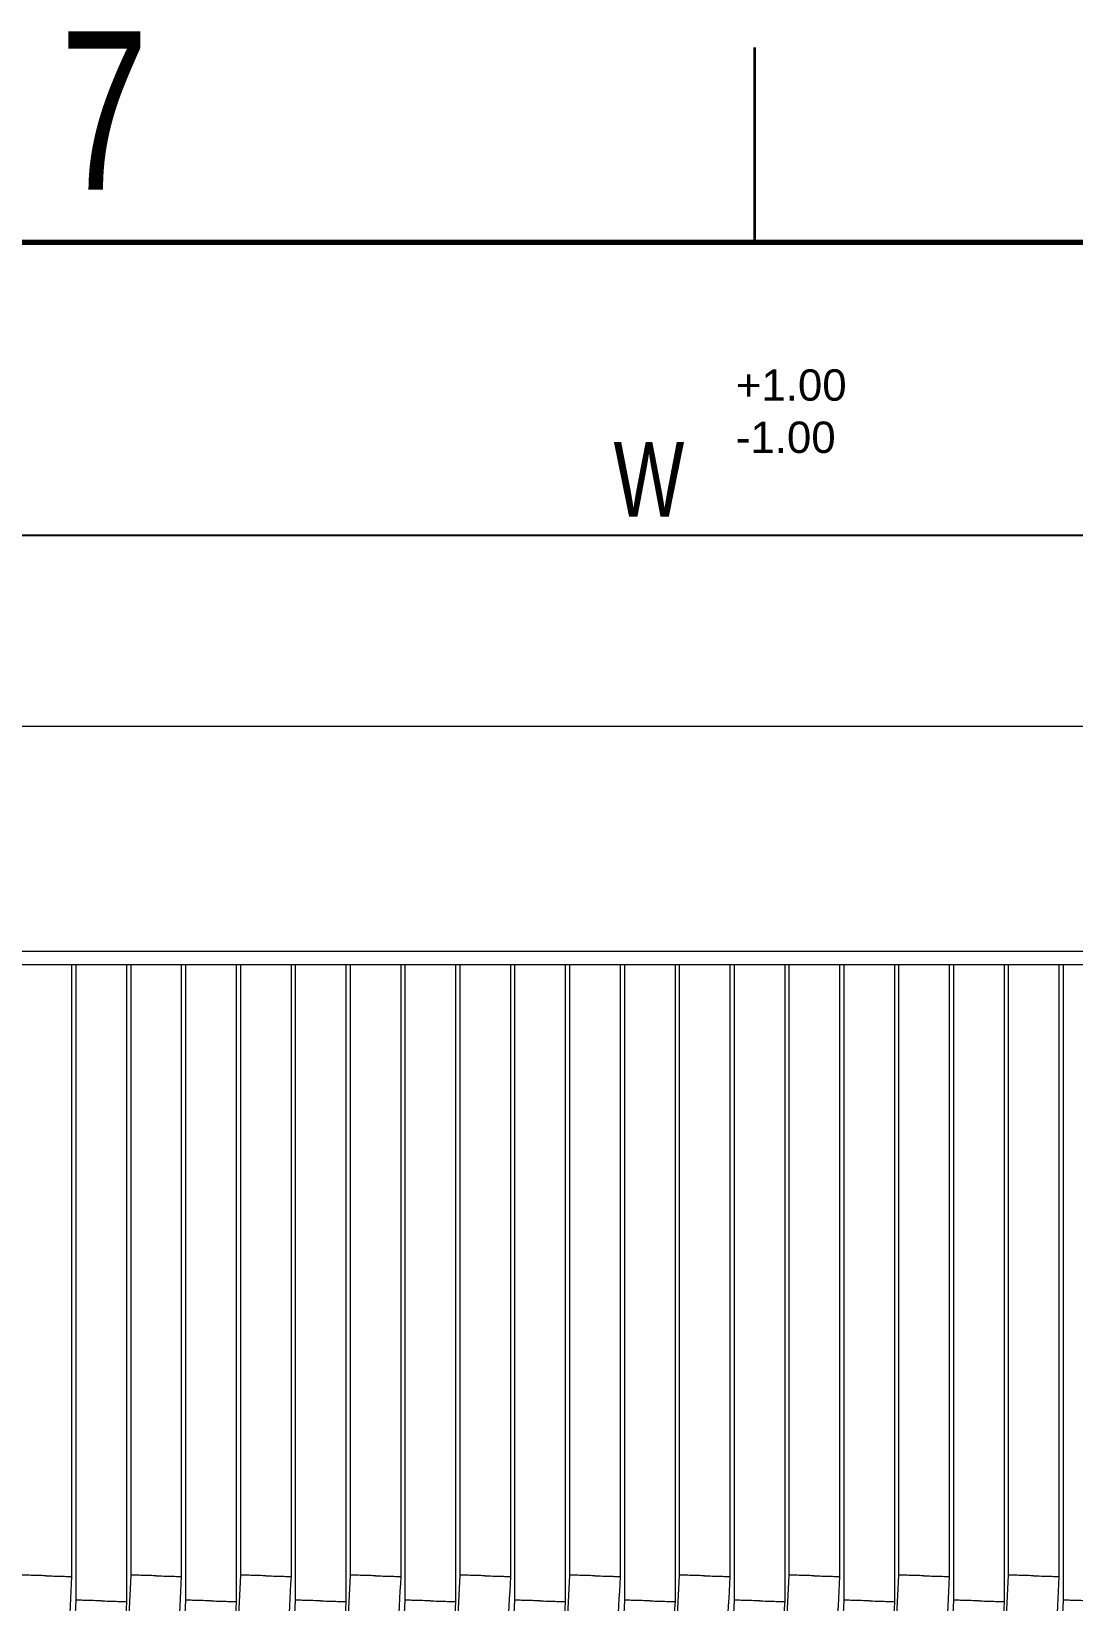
# Model space of a CAD drawing. Header units: millimetres. Extents: x 1601 to 1945, y 1403 to 1645.
# Drawn here: x 1667.1 to 1700.4, y 1595.3 to 1645.4 of the extents above; entities that cross this region are included whole.
import ezdxf

# ---------------------------------------------------------------- set-up
doc = ezdxf.new("R2010")
doc.units = ezdxf.units.MM
doc.styles.add('SLDTEXTSTYLE0', font='TXT', dxfattribs={"width": 0.75})
doc.styles.get("Standard").update_dxf_attribs({"font": 'arial.ttf'})
doc.dimstyles.new('SLDDIMSTYLE0', dxfattribs={"dimtxt": 2.38125, "dimasz": 1.5, "dimexe": 0, "dimexo": 0.0625, "dimgap": 0.595312, "dimtad": 1, "dimdec": 0, "dimlfac": 10, "dimrnd": 1e-09, "dimzin": 12, "dimdsep": 46, "dimtxsty": 'SLDTEXTSTYLE0', "dimsah": 1, "dimcen": 0.09, "dimadec": 0, "dimazin": 3, "dimtfac": 1, "dimtdec": 0, "dimtofl": 0, "dimtmove": 0, "dimatfit": 3, "dimfxl": 1, "dimfrac": 2, "dimtolj": 1, "dimtzin": 12, "dimarcsym": 0})

# ---------------------------------------------------------------- blocks, each defined once
blk = doc.blocks.new('*D52')
at = {"color": 0, "lineweight": -2, "transparency": 16777216}
for p, q in [((1626.075, 1615.658), (1626.075, 1629.276)), ((1746.175, 1629.276), (1627.575, 1629.276)), ((1747.675, 1623.258), (1747.675, 1629.276))]:
    blk.add_line(p, q, dxfattribs=at)
at = {"color": 0, "transparency": 16777216}
for points in [[(1627.575, 1629.526), (1627.575, 1629.026), (1626.075, 1629.276)], [(1746.175, 1629.526), (1746.175, 1629.026), (1747.675, 1629.276)]]:
    blk.add_solid(points, dxfattribs=at)
at = {"layer": 'Defpoints', "color": 0, "transparency": 16777216}
for p in [(1626.075, 1629.276), (1747.675, 1623.196), (1626.075, 1615.596)]:
    blk.add_point(p, dxfattribs=at)
at = {"color": 0, "lineweight": 20, "transparency": 16777216, "insert": (1686.851, 1632.253), "char_height": 2.3813, "attachment_point": 2, "style": 'SLDTEXTSTYLE0'}
blk.add_mtext('\\A1;W', dxfattribs=at)

msp = doc.modelspace()

# ---------------------------------------------------------------- linework, layer by layer
at = {"color": 7, "linetype": 'Continuous', "lineweight": 35}
msp.add_line((1690.225, 1638.636), (1690.225, 1644.845), dxfattribs=at)
at = {"color": 7, "linetype": 'Continuous', "lineweight": 70}
msp.add_line((1607.432, 1638.636), (1938.605, 1638.636), dxfattribs=at)
at = {"lineweight": 20}
for p, q in [((1626.075, 1623.196), (1746.375, 1623.196)), ((1633.675, 1616.016), (1740.075, 1616.016)), ((1633.675, 1615.596), (1740.075, 1615.596)), ((1668.433, 1615.596), (1668.433, 1596.072)), ((1668.567, 1615.596), (1668.567, 1595.318)), ((1670.183, 1615.596), (1670.183, 1595.272)), ((1670.317, 1615.596), (1670.317, 1596.118)), ((1671.933, 1615.596), (1671.933, 1596.072)), ((1672.067, 1615.596), (1672.067, 1595.318)), ((1673.683, 1615.596), (1673.683, 1595.272)), ((1673.817, 1615.596), (1673.817, 1596.118)), ((1675.433, 1615.596), (1675.433, 1596.072)), ((1675.567, 1615.596), (1675.567, 1595.318)), ((1677.183, 1615.596), (1677.183, 1595.272)), ((1677.317, 1615.596), (1677.317, 1596.118)), ((1678.933, 1615.596), (1678.933, 1596.072)), ((1679.067, 1615.596), (1679.067, 1595.318)), ((1680.683, 1615.596), (1680.683, 1595.272)), ((1680.817, 1615.596), (1680.817, 1596.118)), ((1682.433, 1615.596), (1682.433, 1596.072)), ((1682.567, 1615.596), (1682.567, 1595.318)), ((1684.183, 1615.596), (1684.183, 1595.272)), ((1684.317, 1615.596), (1684.317, 1596.118)), ((1685.933, 1615.596), (1685.933, 1596.072)), ((1686.067, 1615.596), (1686.067, 1595.318)), ((1687.683, 1615.596), (1687.683, 1595.272)), ((1687.817, 1615.596), (1687.817, 1596.118)), ((1689.433, 1615.596), (1689.433, 1596.072)), ((1689.567, 1615.596), (1689.567, 1595.318)), ((1691.183, 1615.596), (1691.183, 1595.272)), ((1691.317, 1615.596), (1691.317, 1596.118)), ((1692.933, 1615.596), (1692.933, 1596.072)), ((1693.067, 1615.596), (1693.067, 1595.318)), ((1694.683, 1615.596), (1694.683, 1595.272)), ((1694.817, 1615.596), (1694.817, 1596.118)), ((1696.433, 1615.596), (1696.433, 1596.072)), ((1696.567, 1615.596), (1696.567, 1595.318)), ((1698.183, 1615.596), (1698.183, 1595.272)), ((1698.317, 1615.596), (1698.317, 1596.118)), ((1699.933, 1615.596), (1699.933, 1596.072)), ((1700.067, 1615.596), (1700.067, 1595.318))]:
    msp.add_line(p, q, dxfattribs=at)
at = {"lineweight": 20, "flags": 128}
for points in [[(1670.317, 1596.118), (1669.903, 1587.793), (1669.607, 1579.463), (1669.43, 1571.13), (1669.37, 1562.796), (1669.43, 1554.461), (1669.607, 1546.128), (1669.903, 1537.799), (1670.317, 1529.474)], [(1673.817, 1596.118), (1673.403, 1587.793), (1673.107, 1579.463), (1672.93, 1571.13), (1672.87, 1562.796), (1672.93, 1554.461), (1673.107, 1546.128), (1673.403, 1537.799), (1673.817, 1529.474)], [(1677.317, 1596.118), (1676.903, 1587.793), (1676.607, 1579.463), (1676.43, 1571.13), (1676.37, 1562.796), (1676.43, 1554.461), (1676.607, 1546.128), (1676.903, 1537.799), (1677.317, 1529.474)], [(1680.817, 1596.118), (1680.403, 1587.793), (1680.107, 1579.463), (1679.93, 1571.13), (1679.87, 1562.796), (1679.93, 1554.461), (1680.107, 1546.128), (1680.403, 1537.799), (1680.817, 1529.474)], [(1684.317, 1596.118), (1683.903, 1587.793), (1683.607, 1579.463), (1683.43, 1571.13), (1683.37, 1562.796), (1683.43, 1554.461), (1683.607, 1546.128), (1683.903, 1537.799), (1684.317, 1529.474)], [(1687.817, 1596.118), (1687.403, 1587.793), (1687.107, 1579.463), (1686.93, 1571.13), (1686.87, 1562.796), (1686.93, 1554.461), (1687.107, 1546.128), (1687.403, 1537.799), (1687.817, 1529.474)], [(1691.317, 1596.118), (1690.903, 1587.793), (1690.607, 1579.463), (1690.43, 1571.13), (1690.37, 1562.796), (1690.43, 1554.461), (1690.607, 1546.128), (1690.903, 1537.799), (1691.317, 1529.474)], [(1694.817, 1596.118), (1694.403, 1587.793), (1694.107, 1579.463), (1693.93, 1571.13), (1693.87, 1562.796), (1693.93, 1554.461), (1694.107, 1546.128), (1694.403, 1537.799), (1694.817, 1529.474)], [(1698.317, 1596.118), (1697.903, 1587.793), (1697.607, 1579.463), (1697.43, 1571.13), (1697.37, 1562.796), (1697.43, 1554.461), (1697.607, 1546.128), (1697.903, 1537.799), (1698.317, 1529.474)], [(1668.567, 1595.318), (1668.153, 1586.993), (1667.857, 1578.663), (1667.68, 1570.33), (1667.62, 1561.996), (1667.68, 1553.661), (1667.857, 1545.328), (1668.153, 1536.999), (1668.567, 1528.674)], [(1672.067, 1595.318), (1671.653, 1586.993), (1671.357, 1578.663), (1671.18, 1570.33), (1671.12, 1561.996), (1671.18, 1553.661), (1671.357, 1545.328), (1671.653, 1536.999), (1672.067, 1528.674)], [(1675.567, 1595.318), (1675.153, 1586.993), (1674.857, 1578.663), (1674.68, 1570.33), (1674.62, 1561.996), (1674.68, 1553.661), (1674.857, 1545.328), (1675.153, 1536.999), (1675.567, 1528.674)], [(1679.067, 1595.318), (1678.653, 1586.993), (1678.357, 1578.663), (1678.18, 1570.33), (1678.12, 1561.996), (1678.18, 1553.661), (1678.357, 1545.328), (1678.653, 1536.999), (1679.067, 1528.674)], [(1682.567, 1595.318), (1682.153, 1586.993), (1681.857, 1578.663), (1681.68, 1570.33), (1681.62, 1561.996), (1681.68, 1553.661), (1681.857, 1545.328), (1682.153, 1536.999), (1682.567, 1528.674)], [(1686.067, 1595.318), (1685.653, 1586.993), (1685.357, 1578.663), (1685.18, 1570.33), (1685.12, 1561.996), (1685.18, 1553.661), (1685.357, 1545.328), (1685.653, 1536.999), (1686.067, 1528.674)], [(1689.567, 1595.318), (1689.153, 1586.993), (1688.857, 1578.663), (1688.68, 1570.33), (1688.62, 1561.996), (1688.68, 1553.661), (1688.857, 1545.328), (1689.153, 1536.999), (1689.567, 1528.674)], [(1693.067, 1595.318), (1692.653, 1586.993), (1692.357, 1578.663), (1692.18, 1570.33), (1692.12, 1561.996), (1692.18, 1553.661), (1692.357, 1545.328), (1692.653, 1536.999), (1693.067, 1528.674)], [(1696.567, 1595.318), (1696.153, 1586.993), (1695.857, 1578.663), (1695.68, 1570.33), (1695.62, 1561.996), (1695.68, 1553.661), (1695.857, 1545.328), (1696.153, 1536.999), (1696.567, 1528.674)], [(1700.067, 1595.318), (1699.653, 1586.993), (1699.357, 1578.663), (1699.18, 1570.33), (1699.12, 1561.996), (1699.18, 1553.661), (1699.357, 1545.328), (1699.653, 1536.999), (1700.067, 1528.674)]]:
    msp.add_lwpolyline(points, dxfattribs=at)
at = {"lineweight": 20}
for points, knots in [([(1667.625, 1596.095), (1667.623, 1596.095), (1667.563, 1596.097), (1667.413, 1596.101), (1667.188, 1596.107), (1666.983, 1596.113), (1666.844, 1596.117), (1666.826, 1596.117), (1666.817, 1596.118)], [0, 0, 0, 0, 0.005968, 0.141451, 0.356227, 0.570844, 0.78542, 1, 1, 1, 1]), ([(1671.125, 1596.095), (1671.123, 1596.095), (1671.063, 1596.097), (1670.913, 1596.101), (1670.688, 1596.107), (1670.483, 1596.113), (1670.344, 1596.117), (1670.326, 1596.117), (1670.317, 1596.118)], [0, 0, 0, 0, 0.005967, 0.141451, 0.356227, 0.570844, 0.78542, 1, 1, 1, 1]), ([(1674.625, 1596.095), (1674.623, 1596.095), (1674.563, 1596.097), (1674.413, 1596.101), (1674.188, 1596.107), (1673.983, 1596.113), (1673.844, 1596.117), (1673.826, 1596.117), (1673.817, 1596.118)], [0, 0, 0, 0, 0.005968, 0.141452, 0.356227, 0.570844, 0.78542, 1, 1, 1, 1]), ([(1678.125, 1596.095), (1678.123, 1596.095), (1678.063, 1596.097), (1677.913, 1596.101), (1677.688, 1596.107), (1677.483, 1596.113), (1677.344, 1596.117), (1677.326, 1596.117), (1677.317, 1596.118)], [0, 0, 0, 0, 0.005968, 0.141452, 0.356227, 0.570844, 0.78542, 1, 1, 1, 1]), ([(1681.625, 1596.095), (1681.623, 1596.095), (1681.563, 1596.097), (1681.413, 1596.101), (1681.188, 1596.107), (1680.983, 1596.113), (1680.844, 1596.117), (1680.826, 1596.117), (1680.817, 1596.118)], [0, 0, 0, 0, 0.005967, 0.141451, 0.356227, 0.570844, 0.78542, 1, 1, 1, 1]), ([(1685.125, 1596.095), (1685.123, 1596.095), (1685.063, 1596.097), (1684.913, 1596.101), (1684.688, 1596.107), (1684.483, 1596.113), (1684.344, 1596.117), (1684.326, 1596.117), (1684.317, 1596.118)], [0, 0, 0, 0, 0.005968, 0.141451, 0.356227, 0.570844, 0.78542, 1, 1, 1, 1]), ([(1688.625, 1596.095), (1688.623, 1596.095), (1688.563, 1596.097), (1688.413, 1596.101), (1688.188, 1596.107), (1687.983, 1596.113), (1687.844, 1596.117), (1687.826, 1596.117), (1687.817, 1596.118)], [0, 0, 0, 0, 0.005967, 0.141451, 0.356227, 0.570844, 0.78542, 1, 1, 1, 1]), ([(1692.125, 1596.095), (1692.123, 1596.095), (1692.063, 1596.097), (1691.913, 1596.101), (1691.688, 1596.107), (1691.483, 1596.113), (1691.344, 1596.117), (1691.326, 1596.117), (1691.317, 1596.118)], [0, 0, 0, 0, 0.005967, 0.141451, 0.356227, 0.570844, 0.78542, 1, 1, 1, 1]), ([(1695.625, 1596.095), (1695.623, 1596.095), (1695.563, 1596.097), (1695.413, 1596.101), (1695.188, 1596.107), (1694.983, 1596.113), (1694.844, 1596.117), (1694.826, 1596.117), (1694.817, 1596.118)], [0, 0, 0, 0, 0.005967, 0.141451, 0.356227, 0.570844, 0.78542, 1, 1, 1, 1]), ([(1699.125, 1596.095), (1699.123, 1596.095), (1699.063, 1596.097), (1698.913, 1596.101), (1698.688, 1596.107), (1698.483, 1596.113), (1698.344, 1596.117), (1698.326, 1596.117), (1698.317, 1596.118)], [0, 0, 0, 0, 0.005967, 0.141451, 0.356227, 0.570844, 0.78542, 1, 1, 1, 1]), ([(1668.433, 1596.072), (1668.301, 1593.589), (1668.037, 1588.624), (1667.76, 1581.171), (1667.572, 1573.716), (1667.481, 1566.258), (1667.484, 1558.845), (1667.58, 1551.476), (1667.769, 1544.154), (1668.043, 1536.834), (1668.303, 1531.958), (1668.433, 1529.52)], [0, 0, 0, 0, 0.112002, 0.224001, 0.336, 0.448, 0.56, 0.669999, 0.779999, 0.889998, 1, 1, 1, 1]), ([(1667.625, 1596.095), (1667.628, 1596.095), (1667.643, 1596.094), (1667.748, 1596.091), (1667.895, 1596.087), (1668.096, 1596.081), (1668.267, 1596.076), (1668.406, 1596.073), (1668.424, 1596.072), (1668.433, 1596.072)], [0, 0, 0, 0, 0.005967, 0.035466, 0.250132, 0.356311, 0.570901, 0.785448, 1, 1, 1, 1]), ([(1671.933, 1596.072), (1671.801, 1593.589), (1671.537, 1588.624), (1671.26, 1581.171), (1671.072, 1573.716), (1670.981, 1566.258), (1670.984, 1558.845), (1671.08, 1551.476), (1671.269, 1544.154), (1671.543, 1536.834), (1671.803, 1531.958), (1671.933, 1529.52)], [0, 0, 0, 0, 0.1120016, 0.2240007, 0.3360005, 0.4480001, 0.5599997, 0.6699995, 0.7799993, 0.8899981, 1, 1, 1, 1]), ([(1671.125, 1596.095), (1671.128, 1596.095), (1671.143, 1596.094), (1671.248, 1596.091), (1671.395, 1596.087), (1671.596, 1596.081), (1671.767, 1596.076), (1671.906, 1596.073), (1671.924, 1596.072), (1671.933, 1596.072)], [0, 0, 0, 0, 0.005967, 0.035464, 0.250133, 0.356312, 0.570901, 0.785448, 1, 1, 1, 1]), ([(1675.433, 1596.072), (1675.301, 1593.589), (1675.037, 1588.624), (1674.76, 1581.171), (1674.572, 1573.716), (1674.481, 1566.258), (1674.484, 1558.845), (1674.58, 1551.476), (1674.769, 1544.154), (1675.043, 1536.834), (1675.303, 1531.958), (1675.433, 1529.52)], [0, 0, 0, 0, 0.112002, 0.224001, 0.336, 0.448, 0.56, 0.669999, 0.779999, 0.889998, 1, 1, 1, 1]), ([(1674.625, 1596.095), (1674.628, 1596.095), (1674.643, 1596.094), (1674.748, 1596.091), (1674.895, 1596.087), (1675.096, 1596.081), (1675.267, 1596.076), (1675.406, 1596.073), (1675.424, 1596.072), (1675.433, 1596.072)], [0, 0, 0, 0, 0.005966, 0.035464, 0.250132, 0.356311, 0.5709, 0.785448, 1, 1, 1, 1]), ([(1678.933, 1596.072), (1678.801, 1593.589), (1678.537, 1588.624), (1678.26, 1581.171), (1678.072, 1573.716), (1677.981, 1566.258), (1677.984, 1558.845), (1678.08, 1551.476), (1678.269, 1544.154), (1678.543, 1536.834), (1678.803, 1531.958), (1678.933, 1529.52)], [0, 0, 0, 0, 0.112002, 0.224001, 0.336, 0.448, 0.56, 0.669999, 0.779999, 0.889998, 1, 1, 1, 1]), ([(1678.125, 1596.095), (1678.128, 1596.095), (1678.143, 1596.094), (1678.248, 1596.091), (1678.395, 1596.087), (1678.596, 1596.081), (1678.767, 1596.076), (1678.906, 1596.073), (1678.924, 1596.072), (1678.933, 1596.072)], [0, 0, 0, 0, 0.005967, 0.0354643, 0.2501331, 0.3563112, 0.5709, 0.7854481, 1, 1, 1, 1]), ([(1682.433, 1596.072), (1682.301, 1593.589), (1682.037, 1588.624), (1681.76, 1581.171), (1681.572, 1573.716), (1681.481, 1566.258), (1681.484, 1558.845), (1681.58, 1551.476), (1681.769, 1544.154), (1682.043, 1536.834), (1682.303, 1531.958), (1682.433, 1529.52)], [0, 0, 0, 0, 0.112002, 0.224001, 0.336, 0.448, 0.56, 0.669999, 0.779999, 0.889998, 1, 1, 1, 1]), ([(1681.625, 1596.095), (1681.628, 1596.095), (1681.643, 1596.094), (1681.748, 1596.091), (1681.895, 1596.087), (1682.096, 1596.081), (1682.267, 1596.076), (1682.406, 1596.073), (1682.424, 1596.072), (1682.433, 1596.072)], [0, 0, 0, 0, 0.005967, 0.035464, 0.250133, 0.356312, 0.5709, 0.785448, 1, 1, 1, 1]), ([(1685.933, 1596.072), (1685.801, 1593.589), (1685.537, 1588.624), (1685.26, 1581.171), (1685.072, 1573.716), (1684.981, 1566.258), (1684.984, 1558.845), (1685.08, 1551.476), (1685.269, 1544.154), (1685.543, 1536.834), (1685.803, 1531.958), (1685.933, 1529.52)], [0, 0, 0, 0, 0.112002, 0.224001, 0.336, 0.448, 0.56, 0.669999, 0.779999, 0.889998, 1, 1, 1, 1]), ([(1685.125, 1596.095), (1685.128, 1596.095), (1685.143, 1596.094), (1685.248, 1596.091), (1685.395, 1596.087), (1685.596, 1596.081), (1685.767, 1596.076), (1685.906, 1596.073), (1685.924, 1596.072), (1685.933, 1596.072)], [0, 0, 0, 0, 0.005966, 0.035464, 0.250133, 0.356311, 0.5709, 0.785448, 1, 1, 1, 1]), ([(1689.433, 1596.072), (1689.301, 1593.589), (1689.037, 1588.624), (1688.76, 1581.171), (1688.572, 1573.716), (1688.481, 1566.258), (1688.484, 1558.845), (1688.58, 1551.476), (1688.769, 1544.154), (1689.043, 1536.834), (1689.303, 1531.958), (1689.433, 1529.52)], [0, 0, 0, 0, 0.112002, 0.224001, 0.336, 0.448, 0.56, 0.669999, 0.779999, 0.889998, 1, 1, 1, 1]), ([(1688.625, 1596.095), (1688.628, 1596.095), (1688.643, 1596.094), (1688.748, 1596.091), (1688.895, 1596.087), (1689.096, 1596.081), (1689.267, 1596.076), (1689.406, 1596.073), (1689.424, 1596.072), (1689.433, 1596.072)], [0, 0, 0, 0, 0.005966, 0.035464, 0.250133, 0.356311, 0.5709, 0.785448, 1, 1, 1, 1]), ([(1692.933, 1596.072), (1692.801, 1593.589), (1692.537, 1588.624), (1692.26, 1581.171), (1692.072, 1573.716), (1691.981, 1566.258), (1691.984, 1558.845), (1692.08, 1551.476), (1692.269, 1544.154), (1692.543, 1536.834), (1692.803, 1531.958), (1692.933, 1529.52)], [0, 0, 0, 0, 0.112002, 0.224001, 0.336, 0.448, 0.56, 0.669999, 0.779999, 0.889998, 1, 1, 1, 1]), ([(1692.125, 1596.095), (1692.128, 1596.095), (1692.143, 1596.094), (1692.248, 1596.091), (1692.395, 1596.087), (1692.596, 1596.081), (1692.767, 1596.076), (1692.906, 1596.073), (1692.924, 1596.072), (1692.933, 1596.072)], [0, 0, 0, 0, 0.005967, 0.035464, 0.250133, 0.356311, 0.5709, 0.785448, 1, 1, 1, 1]), ([(1696.433, 1596.072), (1696.301, 1593.589), (1696.037, 1588.624), (1695.76, 1581.171), (1695.572, 1573.716), (1695.481, 1566.258), (1695.484, 1558.845), (1695.58, 1551.476), (1695.769, 1544.154), (1696.043, 1536.834), (1696.303, 1531.958), (1696.433, 1529.52)], [0, 0, 0, 0, 0.112002, 0.224001, 0.336, 0.448, 0.56, 0.669999, 0.779999, 0.889998, 1, 1, 1, 1]), ([(1695.625, 1596.095), (1695.628, 1596.095), (1695.643, 1596.094), (1695.748, 1596.091), (1695.895, 1596.087), (1696.096, 1596.081), (1696.267, 1596.076), (1696.406, 1596.073), (1696.424, 1596.072), (1696.433, 1596.072)], [0, 0, 0, 0, 0.005967, 0.035464, 0.250133, 0.356311, 0.5709, 0.785448, 1, 1, 1, 1]), ([(1699.933, 1596.072), (1699.801, 1593.589), (1699.537, 1588.624), (1699.26, 1581.171), (1699.072, 1573.716), (1698.981, 1566.258), (1698.984, 1558.845), (1699.08, 1551.476), (1699.269, 1544.154), (1699.543, 1536.834), (1699.803, 1531.958), (1699.933, 1529.52)], [0, 0, 0, 0, 0.112002, 0.224001, 0.336, 0.448, 0.56, 0.669999, 0.779999, 0.889998, 1, 1, 1, 1]), ([(1699.125, 1596.095), (1699.128, 1596.095), (1699.143, 1596.094), (1699.248, 1596.091), (1699.395, 1596.087), (1699.596, 1596.081), (1699.767, 1596.076), (1699.906, 1596.073), (1699.924, 1596.072), (1699.933, 1596.072)], [0, 0, 0, 0, 0.0059667, 0.0354643, 0.250133, 0.3563114, 0.5709002, 0.7854482, 1, 1, 1, 1]), ([(1669.375, 1595.295), (1669.373, 1595.295), (1669.313, 1595.297), (1669.163, 1595.301), (1668.938, 1595.307), (1668.733, 1595.313), (1668.594, 1595.317), (1668.576, 1595.317), (1668.567, 1595.318)], [0, 0, 0, 0, 0.005967, 0.141452, 0.356229, 0.570847, 0.785424, 1, 1, 1, 1]), ([(1670.183, 1595.272), (1670.051, 1592.789), (1669.787, 1587.824), (1669.51, 1580.371), (1669.322, 1572.916), (1669.231, 1565.458), (1669.234, 1558.045), (1669.33, 1550.676), (1669.519, 1543.354), (1669.793, 1536.034), (1670.053, 1531.158), (1670.183, 1528.72)], [0, 0, 0, 0, 0.112002, 0.224001, 0.336, 0.448, 0.56, 0.669999, 0.779999, 0.889998, 1, 1, 1, 1]), ([(1669.375, 1595.295), (1669.378, 1595.295), (1669.393, 1595.294), (1669.498, 1595.291), (1669.645, 1595.287), (1669.846, 1595.281), (1670.017, 1595.276), (1670.156, 1595.273), (1670.174, 1595.272), (1670.183, 1595.272)], [0, 0, 0, 0, 0.005967, 0.035465, 0.250134, 0.356314, 0.570904, 0.785452, 1, 1, 1, 1]), ([(1672.875, 1595.295), (1672.873, 1595.295), (1672.813, 1595.297), (1672.663, 1595.301), (1672.438, 1595.307), (1672.233, 1595.313), (1672.094, 1595.317), (1672.076, 1595.317), (1672.067, 1595.318)], [0, 0, 0, 0, 0.005968, 0.141453, 0.35623, 0.570847, 0.785424, 1, 1, 1, 1]), ([(1673.683, 1595.272), (1673.551, 1592.789), (1673.287, 1587.824), (1673.01, 1580.371), (1672.822, 1572.916), (1672.731, 1565.458), (1672.734, 1558.045), (1672.83, 1550.676), (1673.019, 1543.354), (1673.293, 1536.034), (1673.553, 1531.158), (1673.683, 1528.72)], [0, 0, 0, 0, 0.112002, 0.224001, 0.336, 0.448, 0.56, 0.669999, 0.779999, 0.889998, 1, 1, 1, 1]), ([(1672.875, 1595.295), (1672.878, 1595.295), (1672.893, 1595.294), (1672.998, 1595.291), (1673.145, 1595.287), (1673.346, 1595.281), (1673.517, 1595.276), (1673.656, 1595.273), (1673.674, 1595.272), (1673.683, 1595.272)], [0, 0, 0, 0, 0.005966, 0.035465, 0.250133, 0.356313, 0.570903, 0.785452, 1, 1, 1, 1]), ([(1676.375, 1595.295), (1676.373, 1595.295), (1676.313, 1595.297), (1676.163, 1595.301), (1675.938, 1595.307), (1675.733, 1595.313), (1675.594, 1595.317), (1675.576, 1595.317), (1675.567, 1595.318)], [0, 0, 0, 0, 0.005968, 0.141453, 0.356229, 0.570847, 0.785424, 1, 1, 1, 1]), ([(1677.183, 1595.272), (1677.051, 1592.789), (1676.787, 1587.824), (1676.51, 1580.371), (1676.322, 1572.916), (1676.231, 1565.458), (1676.234, 1558.045), (1676.33, 1550.676), (1676.519, 1543.354), (1676.793, 1536.034), (1677.053, 1531.158), (1677.183, 1528.72)], [0, 0, 0, 0, 0.112002, 0.224001, 0.336, 0.448, 0.56, 0.669999, 0.779999, 0.889998, 1, 1, 1, 1]), ([(1676.375, 1595.295), (1676.378, 1595.295), (1676.393, 1595.294), (1676.498, 1595.291), (1676.645, 1595.287), (1676.846, 1595.281), (1677.017, 1595.276), (1677.156, 1595.273), (1677.174, 1595.272), (1677.183, 1595.272)], [0, 0, 0, 0, 0.0059658, 0.0354646, 0.2501344, 0.3563131, 0.5709029, 0.7854519, 1, 1, 1, 1]), ([(1679.875, 1595.295), (1679.873, 1595.295), (1679.813, 1595.297), (1679.663, 1595.301), (1679.438, 1595.307), (1679.233, 1595.313), (1679.094, 1595.317), (1679.076, 1595.317), (1679.067, 1595.318)], [0, 0, 0, 0, 0.0059678, 0.1414519, 0.3562287, 0.5708465, 0.7854237, 1, 1, 1, 1]), ([(1680.683, 1595.272), (1680.551, 1592.789), (1680.287, 1587.824), (1680.01, 1580.371), (1679.822, 1572.916), (1679.731, 1565.458), (1679.734, 1558.045), (1679.83, 1550.676), (1680.019, 1543.354), (1680.293, 1536.034), (1680.553, 1531.158), (1680.683, 1528.72)], [0, 0, 0, 0, 0.112002, 0.224001, 0.336, 0.448, 0.56, 0.669999, 0.779999, 0.889998, 1, 1, 1, 1]), ([(1679.875, 1595.295), (1679.878, 1595.295), (1679.893, 1595.294), (1679.998, 1595.291), (1680.145, 1595.287), (1680.346, 1595.281), (1680.517, 1595.276), (1680.656, 1595.273), (1680.674, 1595.272), (1680.683, 1595.272)], [0, 0, 0, 0, 0.005967, 0.035465, 0.250134, 0.356313, 0.570903, 0.785452, 1, 1, 1, 1]), ([(1683.375, 1595.295), (1683.373, 1595.295), (1683.313, 1595.297), (1683.163, 1595.301), (1682.938, 1595.307), (1682.733, 1595.313), (1682.594, 1595.317), (1682.576, 1595.317), (1682.567, 1595.318)], [0, 0, 0, 0, 0.005968, 0.141452, 0.356229, 0.570847, 0.785424, 1, 1, 1, 1]), ([(1684.183, 1595.272), (1684.051, 1592.789), (1683.787, 1587.824), (1683.51, 1580.371), (1683.322, 1572.916), (1683.231, 1565.458), (1683.234, 1558.045), (1683.33, 1550.676), (1683.519, 1543.354), (1683.793, 1536.034), (1684.053, 1531.158), (1684.183, 1528.72)], [0, 0, 0, 0, 0.112002, 0.224001, 0.336, 0.448, 0.56, 0.669999, 0.779999, 0.889998, 1, 1, 1, 1]), ([(1683.375, 1595.295), (1683.378, 1595.295), (1683.393, 1595.294), (1683.498, 1595.291), (1683.645, 1595.287), (1683.846, 1595.281), (1684.017, 1595.276), (1684.156, 1595.273), (1684.174, 1595.272), (1684.183, 1595.272)], [0, 0, 0, 0, 0.005966, 0.035464, 0.250134, 0.356313, 0.570903, 0.785452, 1, 1, 1, 1]), ([(1686.875, 1595.295), (1686.873, 1595.295), (1686.813, 1595.297), (1686.663, 1595.301), (1686.438, 1595.307), (1686.233, 1595.313), (1686.094, 1595.317), (1686.076, 1595.317), (1686.067, 1595.318)], [0, 0, 0, 0, 0.0059672, 0.1414525, 0.3562288, 0.5708466, 0.7854238, 1, 1, 1, 1]), ([(1687.683, 1595.272), (1687.551, 1592.789), (1687.287, 1587.824), (1687.01, 1580.371), (1686.822, 1572.916), (1686.731, 1565.458), (1686.734, 1558.045), (1686.83, 1550.676), (1687.019, 1543.354), (1687.293, 1536.034), (1687.553, 1531.158), (1687.683, 1528.72)], [0, 0, 0, 0, 0.112002, 0.224001, 0.336, 0.448, 0.56, 0.669999, 0.779999, 0.889998, 1, 1, 1, 1]), ([(1686.875, 1595.295), (1686.878, 1595.295), (1686.893, 1595.294), (1686.998, 1595.291), (1687.145, 1595.287), (1687.346, 1595.281), (1687.517, 1595.276), (1687.656, 1595.273), (1687.674, 1595.272), (1687.683, 1595.272)], [0, 0, 0, 0, 0.005966, 0.035465, 0.250134, 0.356313, 0.570903, 0.785452, 1, 1, 1, 1]), ([(1690.375, 1595.295), (1690.373, 1595.295), (1690.313, 1595.297), (1690.163, 1595.301), (1689.938, 1595.307), (1689.733, 1595.313), (1689.594, 1595.317), (1689.576, 1595.317), (1689.567, 1595.318)], [0, 0, 0, 0, 0.005967, 0.141452, 0.356229, 0.570847, 0.785424, 1, 1, 1, 1]), ([(1691.183, 1595.272), (1691.051, 1592.789), (1690.787, 1587.824), (1690.51, 1580.371), (1690.322, 1572.916), (1690.231, 1565.458), (1690.234, 1558.045), (1690.33, 1550.676), (1690.519, 1543.354), (1690.793, 1536.034), (1691.053, 1531.158), (1691.183, 1528.72)], [0, 0, 0, 0, 0.112002, 0.224001, 0.336, 0.448, 0.56, 0.669999, 0.779999, 0.889998, 1, 1, 1, 1]), ([(1690.375, 1595.295), (1690.378, 1595.295), (1690.393, 1595.294), (1690.498, 1595.291), (1690.645, 1595.287), (1690.846, 1595.281), (1691.017, 1595.276), (1691.156, 1595.273), (1691.174, 1595.272), (1691.183, 1595.272)], [0, 0, 0, 0, 0.005967, 0.035465, 0.250134, 0.356313, 0.570903, 0.785452, 1, 1, 1, 1]), ([(1693.875, 1595.295), (1693.873, 1595.295), (1693.813, 1595.297), (1693.663, 1595.301), (1693.438, 1595.307), (1693.233, 1595.313), (1693.094, 1595.317), (1693.076, 1595.317), (1693.067, 1595.318)], [0, 0, 0, 0, 0.005967, 0.141452, 0.356229, 0.570847, 0.785424, 1, 1, 1, 1]), ([(1694.683, 1595.272), (1694.551, 1592.789), (1694.287, 1587.824), (1694.01, 1580.371), (1693.822, 1572.916), (1693.731, 1565.458), (1693.734, 1558.045), (1693.83, 1550.676), (1694.019, 1543.354), (1694.293, 1536.034), (1694.553, 1531.158), (1694.683, 1528.72)], [0, 0, 0, 0, 0.1120016, 0.2240007, 0.3360005, 0.4480001, 0.5599998, 0.6699994, 0.7799992, 0.8899981, 1, 1, 1, 1]), ([(1693.875, 1595.295), (1693.878, 1595.295), (1693.893, 1595.294), (1693.998, 1595.291), (1694.145, 1595.287), (1694.346, 1595.281), (1694.517, 1595.276), (1694.656, 1595.273), (1694.674, 1595.272), (1694.683, 1595.272)], [0, 0, 0, 0, 0.005967, 0.035465, 0.250134, 0.356313, 0.570903, 0.785452, 1, 1, 1, 1]), ([(1697.375, 1595.295), (1697.373, 1595.295), (1697.313, 1595.297), (1697.163, 1595.301), (1696.938, 1595.307), (1696.733, 1595.313), (1696.594, 1595.317), (1696.576, 1595.317), (1696.567, 1595.318)], [0, 0, 0, 0, 0.005967, 0.141452, 0.356229, 0.570847, 0.785424, 1, 1, 1, 1]), ([(1698.183, 1595.272), (1698.051, 1592.789), (1697.787, 1587.824), (1697.51, 1580.371), (1697.322, 1572.916), (1697.231, 1565.458), (1697.234, 1558.045), (1697.33, 1550.676), (1697.519, 1543.354), (1697.793, 1536.034), (1698.053, 1531.158), (1698.183, 1528.72)], [0, 0, 0, 0, 0.112002, 0.224001, 0.336, 0.448, 0.56, 0.669999, 0.779999, 0.889998, 1, 1, 1, 1]), ([(1697.375, 1595.295), (1697.378, 1595.295), (1697.393, 1595.294), (1697.498, 1595.291), (1697.645, 1595.287), (1697.846, 1595.281), (1698.017, 1595.276), (1698.156, 1595.273), (1698.174, 1595.272), (1698.183, 1595.272)], [0, 0, 0, 0, 0.005967, 0.035465, 0.250134, 0.356313, 0.570903, 0.785452, 1, 1, 1, 1]), ([(1700.875, 1595.295), (1700.873, 1595.295), (1700.813, 1595.297), (1700.663, 1595.301), (1700.438, 1595.307), (1700.233, 1595.313), (1700.094, 1595.317), (1700.076, 1595.317), (1700.067, 1595.318)], [0, 0, 0, 0, 0.0059672, 0.1414525, 0.3562288, 0.5708466, 0.7854238, 1, 1, 1, 1])]:
    msp.add_open_spline(points, degree=3, knots=knots, dxfattribs=at)

# ---------------------------------------------------------------- texts
at = {"color": 7, "linetype": 'Continuous', "lineweight": 0, "insert": (1669.476, 1645.353), "char_height": 5.047, "attachment_point": 2, "style": 'SLDTEXTSTYLE0'}
msp.add_mtext('7', dxfattribs=at)
at = {"insert": (1689.625, 1634.575), "char_height": 1, "attachment_point": 1}
msp.add_mtext_dynamic_manual_height_columns('+1.00\\P-1.00', width=8.45118, gutter_width=12.5, heights=[0], dxfattribs=at)

# ---------------------------------------------------------------- dimensions: what is measured, and where the dimension line sits
at = {"lineweight": 20}
dim = msp.add_linear_dim(base=(1626.075, 1629.276), p1=(1747.675, 1623.196), p2=(1626.075, 1615.596), text='W', dimstyle='SLDDIMSTYLE0', dxfattribs=at)
dim.commit()
dim.dimension.update_dxf_attribs({"geometry": '*D52', "text_midpoint": (1686.851, 1629.276), "dimtype": 160})

doc.saveas('drawing.dxf')
